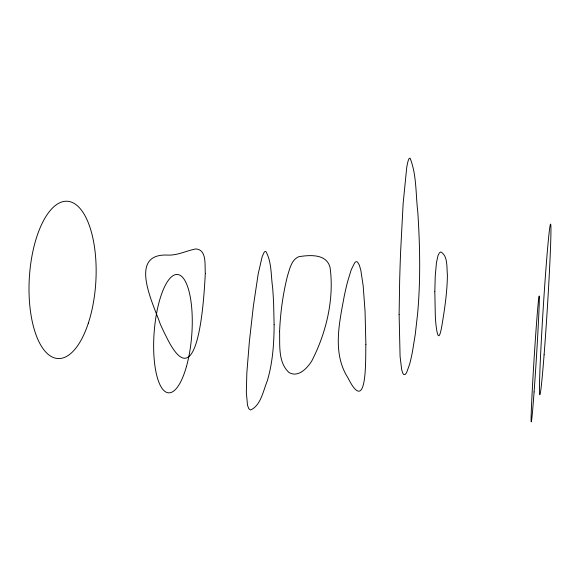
<?xml version="1.0" encoding="UTF-8"?>
<svg xmlns="http://www.w3.org/2000/svg" width="580" height="580" viewBox="0 0 580 580"><rect width="100%" height="100%" fill="white"/><g stroke="black" fill="none" stroke-linecap="round" stroke-linejoin="round"><path stroke-width="0.87" d="M399.113 314.621L400.084 356.454L401.672 369.612L402.73 373.114L403.926 374.68L405.232 374.455L406.616 372.599L409.538 364.515A116.522 11.948 -86.7 0 0 412.496 351.429L415.295 334.174L417.643 313.309A50.366 4.93 -86.4 0 0 418.905 295.401C420.384 267.692 419.587 239.917 417.817 212.251C415.628 194.329 416.795 175.015 410.089 158.137L409.219 158.463A33.386 3.611 -87.1 0 0 406.718 167.591L403.136 203.558L400.591 252.256A222.096 20.423 -86.8 0 0 399.649 281.126L399.113 314.621M434.819 291.704L435.341 316.774A101.493 7.41 -86.7 0 0 435.899 324.068C437.864 341.606 439.988 338.321 442.584 321.465C445.107 306.051 447.238 290.5 447.405 274.862C446.564 267.539 448.101 256.092 440.851 251.916L439.357 252.909L438.009 255.562L436.45 262.668L435.232 276.269L434.819 291.704M365.879 344.484C365.349 356.04 367.901 417.912 347.957 377.841C332.238 353.336 339.271 323.06 344.187 296.438A125.476 18.647 -85.8 0 1 347.637 281.532L351.233 269.758L354.656 262.856A56.927 8.707 -86.3 0 1 357.642 262.211L359.346 265.147L360.832 270.316L363.174 285.802L365.052 311.279L365.879 344.484M274.115 324.735C274.057 343.599 272.68 362.674 267.308 380.842C263.248 390.492 260.964 405.471 250.531 410.024L248.769 408.653L247.486 405.173L246.333 392.312L246.848 372.795L249.378 341.468L253.387 305.95L258.209 273.825L262.189 256.606L264.11 252.322L265.031 251.481L265.923 251.561C271.846 262.225 270.86 275.522 272.614 287.354A193.561 51.446 -85.1 0 1 273.63 303.826L274.115 324.735M279.596 331.383C279.981 345.064 277.914 362.188 288.912 372.44C298.149 378.073 307.385 368.119 311.851 360.811C326.264 332.789 334.385 298.939 330.063 267.496C326.613 253.619 309.821 254.946 298.838 256.686C291.392 259.738 289.782 268.866 287.557 275.681C282.931 293.893 280.401 312.62 279.596 331.383M205.313 273.39C204.225 292.342 199.186 404.224 166.416 336.937A354.916 96.374 89.5 0 1 160.153 323.742C153.591 304.319 126.976 252.655 168.28 255.113C177.922 255.352 186.55 250.705 195.772 248.936C207.154 249.53 204.617 265.596 205.313 273.39M544.098 354.786A85.521 2.059 -86.4 0 0 550.688 224.315A85.521 2.059 -86.4 0 0 540.85 349.74A85.521 2.059 -86.4 0 0 544.098 354.786M88.327 323.161A78.786 33.306 -86.6 0 0 68.317 201.347A78.786 33.306 -86.6 0 0 31.044 315.15A78.786 33.306 -86.6 0 0 88.327 323.161M186.492 366.371A59.334 18.85 -85.7 0 0 178.154 274.579A59.334 18.85 -85.7 0 0 154.251 359.984A59.334 18.85 -85.7 0 0 186.492 366.371M534.086 391.957A63.068 1.117 -86.4 0 0 539.168 296.01A63.068 1.117 -86.4 0 0 532.346 388.803A63.068 1.117 -86.4 0 0 534.086 391.957"/></g></svg>
